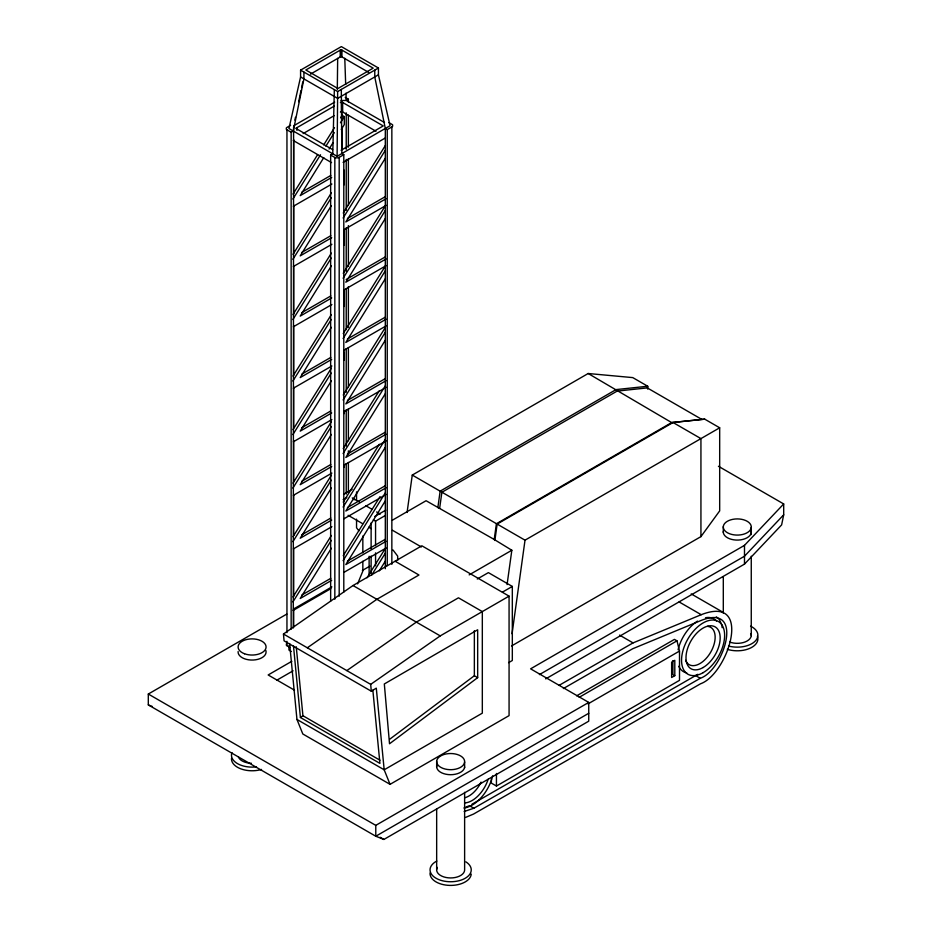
<?xml version="1.0" encoding="UTF-8"?>
<svg xmlns="http://www.w3.org/2000/svg" width="932" height="932" viewBox="0 0 932 932"><rect width="100%" height="100%" fill="white"/><g stroke="black" fill="none" stroke-linecap="round" stroke-linejoin="round"><path stroke-width="1.4" d="M337.104 156.308L337.652 91.546L378.427 68.001L378.427 74.828L390.054 125.738L337.104 156.308L288.955 128.523L300.582 76.972L300.582 70.145L341.357 46.6L378.427 68.001M337.302 89.402L337.675 58.367M293.603 127.09L293.277 627.993M407.074 512.507L412.259 475.075L588.174 373.511L632.77 377.611L647.717 386.244L647.717 389.11M507.078 584.597L511.831 550.253L494.216 539.477L496.395 523.761L671.657 422.58L704.732 419.155L719.679 427.788L719.679 510.876L700.934 536.622L511.517 645.969M512.064 633.748L525.019 540.176L719.679 427.788M718.421 466.268L783.696 503.956L783.696 514.813L781.622 524.902L744.493 564.116L545.698 678.892M294.873 120.123L295.467 117.292M298.683 101.728L301.024 90.416M301.607 87.596L302.784 81.934M647.251 387.898L647.717 386.244L616.052 389.599L440.137 491.164L437.865 507.544L439.694 507.998L441.873 492.282L617.124 391.102L647.251 387.898L701.773 419.377M357.597 583.898L362.839 571.118L362.839 561.285M323.777 157.625L300.209 195.627L331.699 177.441M329.101 149.038L332.899 142.911M341.263 129.431L344.304 124.527L344.304 116.617L342.126 115.358L340.588 117.828M331.373 205.611L300.209 255.881L331.699 237.695M385.347 158.207L345.819 221.956L386.128 198.691M331.373 265.865L300.209 316.123L331.699 297.937M385.347 218.461L345.819 282.21L386.128 258.933M331.373 327.318L300.209 377.588L331.699 359.403M385.347 278.703L345.819 342.452L386.128 319.187M331.373 380.873L300.209 431.143L331.699 412.958M385.347 340.168L345.819 403.917L386.128 380.64M331.373 434.428L300.209 484.687L331.699 466.513M331.373 487.984L300.209 538.242L331.699 520.068M385.347 447.278L345.819 511.027L386.128 487.751M331.373 548.226L300.209 598.495L331.699 580.31M385.347 500.834L345.819 564.582L386.128 541.306M379.266 570.885L385.347 561.076M293.021 194.112L317.579 154.735M323.707 144.891L334.46 127.672M292.893 199.064L320.515 154.77M325.885 146.149L334.332 132.612M340.46 122.768L344.304 116.617M293.021 254.366L331.384 192.842M292.893 259.317L331.256 197.782M343.232 213.067L385.429 145.392M343.104 218.018L385.347 150.262M293.021 314.62L331.384 253.085M292.893 319.56L331.256 258.036M343.232 273.309L385.429 205.634M343.104 278.26L385.312 210.492M293.021 376.074L331.384 314.55M292.893 381.025L331.256 319.49M343.232 333.563L385.429 265.888M343.104 338.514L385.3 270.828M293.021 429.629L331.384 368.105M292.893 434.58L331.256 373.045M343.232 395.028L385.429 327.342M343.104 399.968L385.3 332.293M293.021 483.184L331.384 421.648M292.893 488.123L331.256 426.6M343.232 448.572L379.301 390.741M343.104 453.523L385.347 385.778M293.021 536.739L331.384 475.203M292.893 541.678L331.256 480.155M343.232 502.127L379.301 444.296M343.104 507.078L385.347 439.333M293.021 596.981L331.384 535.457M292.893 601.932L331.256 540.409M343.232 555.682L380.058 496.616M343.104 560.633L385.312 492.853M367.022 577.782L385.429 548.249M371.495 575.347L385.3 553.2M286.823 614.072L148.304 694.037L148.304 704.907L375.782 836.237L383.879 839.452L588.744 721.182L588.744 702.413L530.599 668.838L744.493 545.348L783.696 503.956M783.696 514.813L744.493 556.218L539.407 674.617M389.669 739.262L474.353 675.735L474.353 630.754M477.673 677.646L389.518 743.783L384.322 683.971L477.673 629.776L477.673 677.646L474.353 675.735M471.942 804.234L697.882 674.279M464.206 811.504L473.852 808.242L700.27 678.298C724.048 670.201 745.425 602.258 700.549 620.689L632.7 648.754L563.359 688.55M372.847 690.111L379.93 763.401L300.407 717.489L302.923 715.729L296.248 646.738M390.054 784.348L384.182 769.809L376.295 688.142L371.297 691.206L284.074 640.843L283.456 634.016L353.007 585.529L421.847 545.791L509.07 596.142L509.07 715.625L390.054 784.348L302.818 733.985L296.959 719.457L289.619 643.511M307.327 647.787L376.866 599.311L418.957 575.009L395.098 561.227M346.82 670.597L416.359 622.11L458.451 597.808L482.322 611.59L482.322 713.155L384.182 769.809L296.959 719.457M371.297 691.206L370.68 684.368L440.23 635.892L509.07 596.142M341.112 49.629L305.824 69.993L337.908 88.517L373.184 68.141L341.112 49.629L341.112 56.456L310.461 74.152M290.621 125.319L287.161 127.311A3.472 2.004 0 0 0 286.299 128.127L286.334 129.268A2.703 1.561 0 0 0 286.951 129.828L291.145 132.239L293.277 131.016L303.914 78.894L303.914 72.067M378.427 74.828L337.652 98.373L300.582 76.972M293.708 125.773L334.681 102.124M334.204 106.143L295.77 128.336L332.642 149.621M340.401 102.555L341.59 101.868L383.25 125.925L341.089 150.262M348.37 102.112L348.37 99.2L346.226 100.435L341.054 100.574M303.156 133.567L334.204 115.65M340.401 112.061L341.59 111.374L376.004 131.249M330.65 601.163L330.65 155.05L332.782 153.815L334.332 89.623M330.65 155.05L334.833 157.473A2.703 1.561 0 0 0 335.8 157.823L337.768 157.846A3.472 2.004 0 0 0 339.19 157.345L343.792 154.689L343.792 592.076M374.769 70.11L374.769 76.948L385.312 128.476L387.246 129.606L391.848 126.938A3.507 2.027 0 0 0 392.57 126.344L392.675 124.993A2.703 1.561 0 0 0 392.057 124.434L388.924 122.616M343.093 162.354L385.312 137.983M301.817 192.19L330.79 175.461M293.37 206.275L331.874 184.035M347.426 218.519L385.219 196.699M301.817 252.444L330.79 235.714M343.943 229.738L386.186 205.355M293.37 266.517L331.874 244.289M346.168 279.495L385.219 256.952M301.817 312.686L330.79 295.957M343.943 289.98L386.186 265.597M293.37 326.771L331.874 304.531M347.426 339.015L385.219 317.195M301.817 374.151L330.79 357.422M343.943 350.234L386.186 325.851M293.37 388.225L331.874 365.996M347.426 400.48L385.219 378.66M301.817 427.706L330.79 410.977M343.943 411.688L386.186 387.304M293.37 441.78L331.874 419.551M347.426 454.035L385.219 432.215M301.817 481.25L330.79 464.532M386.128 434.195L345.819 457.472L385.312 393.7M343.943 465.243L386.186 440.859M293.37 495.335L331.874 473.107M343.593 494.251L352.121 489.323M343.151 499.622L346.809 497.513M347.426 507.591L385.219 485.77M301.817 534.805L330.79 518.076M343.943 518.798L386.186 494.414M293.37 548.89L331.874 526.662M374.781 516.479L385.743 510.142M373.336 519.87L375.561 521.139L385.3 515.513M392.419 520.173L426.075 500.729L494.216 539.477M347.426 561.146L385.219 539.325M301.817 595.059L330.79 578.329M343.943 572.353L386.186 547.969M293.37 609.144L331.874 586.904M293.114 610.437L330.883 588.628M362.373 570.454L369.922 566.085M291.844 661.277L268.148 674.966L294.489 690.181M276.874 680.162L293.102 670.795M469.18 574.881L511.831 550.253M477.277 579.028L488.38 572.621L512.32 586.438L512.32 660.497L508.616 662.64M502.441 592.135L512.32 586.438M576.64 695.843L674.442 639.375L676.982 640.843L679.51 651.06L679.51 680.337L496.441 786.037L491.374 783.113L491.374 778.884M579.18 697.311L676.982 640.843M148.304 694.037L375.782 825.368L588.744 702.413M587.976 703.916L679.51 651.06M588.744 713.283L375.782 836.237L375.782 825.368M674.803 675.665L671.634 677.494L671.634 662.139L674.803 660.31L674.803 675.665L672.904 674.57L672.904 660.602M559.13 685.335L633.049 642.905L701.225 614.701C753.941 594.057 728.02 674.034 700.538 683.785L473.514 814.079L465.464 817.469M465.86 807.17L469.425 805.679L473.852 808.242M704.732 419.155L671.657 422.58L588.174 373.511M148.304 704.907L152.359 706.514M341.112 56.456L368.711 72.393M300.582 70.145L337.652 91.546M345.224 97.394L348.37 99.2M384.508 122.535L346.226 100.435L345.982 93.165M343.792 154.689L341.846 153.57L341.31 89.437M293.277 140.511L331.547 162.611M691.218 593.917L723.139 612.347M679.125 601.944L701.225 614.701M412.259 475.075L525.019 540.176M695.831 675.735L700.27 678.298M619.547 635.1L633.049 642.905M352.273 497.909L359.577 502.127M365.659 505.633L371.74 509.152M376.598 511.959L380.256 514.068M392.477 530.285L421.38 546.967M348.114 515.291L362.711 523.726M368.792 527.232L371.227 528.642M353.007 585.529L440.23 635.892M283.456 634.016L370.68 684.368M286.648 643.546A3.507 2.027 0 0 0 286.45 643.767L286.334 645.119A2.703 1.561 0 0 0 286.951 645.678L290.097 647.495M291.425 651.503L288.955 650.082L288.955 645.794M302.923 715.729L379.965 760.209M380.105 837.274L383.879 839.452M716.277 616.763L719.329 619.489L721.846 624.941L722.172 627.702M392.966 549.95L397.673 556.124L397.673 560.33M358.913 530.867L356.548 527.78L356.548 519.159M494.24 539.348L494.88 540.455L497.14 524.075L673.055 422.511L700.934 438.611L700.934 536.622M293.452 645.631L300.407 717.489M344.782 58.262L345.679 84.439M751.262 527.372A13.992 8.085 0 0 1 729.721 533.803A13.992 8.085 0 0 1 730.863 519.811A13.992 8.085 0 0 1 751.262 527.372L751.262 534.595M751.262 556.241L751.262 635.636M744.493 545.348L744.493 564.116M723.302 526.615L723.302 532.393M723.302 577.141L723.302 613.221M496.441 773.49L496.441 786.037M464.625 761.98A13.992 8.085 0 0 1 443.084 768.411A13.992 8.085 0 0 1 444.226 754.431A13.992 8.085 0 0 1 464.625 761.98L464.625 767.758M464.625 792.293L464.625 870.243A13.992 8.085 0 0 1 448.164 877.816A13.992 8.085 0 0 1 437.306 867.401M436.665 761.223L436.665 767.001M436.665 808.86L436.665 869.474M391.848 126.938L391.848 564.326M387.246 129.606L387.246 565.538M385.312 128.476L385.312 568.718M375.561 521.139L375.561 545.663M375.561 552.874L375.561 565.852M371.122 522.91L371.122 548.878M371.122 556.089L371.122 573.39M369.119 556.276L369.119 574.939M362.839 536.005L362.839 552.862M356.548 491.886L356.548 500.496M348.37 115.184L348.37 147.151M348.37 158.778L348.37 205.285M348.37 225.626L348.37 266.307M348.37 286.66L348.37 327.342M348.37 347.683L348.37 386.92M348.37 408.717L348.37 440.685M348.37 450.855L348.37 453.768M348.37 462.482L348.37 492.993M346.226 112.854L346.226 149.237M346.226 159.419L346.226 210.352M346.226 227.816L346.226 271.468M346.226 288.932L346.226 329.672M346.226 348.591L346.226 392.244M346.226 409.707L346.226 446.078M346.226 463.542L346.226 494.1M344.304 170.172L344.304 184.769M344.304 230.425L344.304 245.023M344.304 290.668L344.304 297.366M344.304 298.578L344.304 306.477M344.304 352.133L344.304 360.032M344.304 410.954L344.304 413.587M344.304 464.509L344.304 467.142M342.661 102.497L342.661 112.003M341.939 50.107L341.939 56.934M341.916 111.817L341.916 117.63M341.916 127.824L341.916 149.644M341.59 101.868L341.59 111.374M340.203 50.153L340.203 56.98M339.19 157.345L339.19 596.189M334.833 157.473L334.833 599.218M296.947 127.649L296.947 130.364M293.708 139.649L293.708 193.483M293.708 205.133L293.708 253.155M293.708 266.249L293.708 314.27M293.708 325.909L293.708 375.386M293.708 387.025L293.708 427.765M293.708 440.871L293.708 481.611M293.708 494.706L293.708 535.446M293.708 548.552L293.708 596.573M293.708 608.212L293.708 627.131M291.145 132.239L291.145 629.205M286.951 129.828L286.951 632.607M286.951 641.321L286.951 645.678M265.76 650.256A13.992 8.085 0 0 1 253.248 660.031A13.992 8.085 0 0 1 238.103 651.596M464.625 767.001A13.992 8.085 0 0 1 448.164 774.574A13.992 8.085 0 0 1 437.306 764.158M750.959 530.285A13.992 8.085 0 0 1 738.459 540.059A13.992 8.085 0 0 1 723.302 531.624M251.419 763.296A13.992 8.085 0 0 1 238.406 756.947M353.356 498.643A8.598 4.963 -60 0 1 354.09 499.843M750.959 633.527A13.992 8.085 0 0 1 745.274 641.892A13.992 8.085 0 0 1 729.721 642.055M757.413 636.37A20.609 11.895 0 0 1 749.584 648.451A20.609 11.895 0 0 1 727.309 649.313M750.586 626.164A20.609 11.895 0 0 1 754.629 641.682A20.609 11.895 0 0 1 728.509 646.016M261.531 769.448A20.609 11.895 0 0 1 231.497 758.322M256.475 766.838A20.609 11.895 0 0 1 231.975 752.602M707.505 626.362A21.541 12.431 -60 0 1 709.73 653.775A21.541 12.431 -60 0 1 685.614 660.299M481.04 782.123A21.541 12.431 -60 0 1 465.033 797.687M686.733 672.857A30.453 17.58 -60 0 1 678.776 666.298M678.1 649.709A30.453 17.58 -60 0 1 697.486 621.096M705.524 617.718A30.453 17.58 -60 0 1 716.533 621.085M488.158 779.21A24.826 14.33 -60 0 1 464.719 802.918M492.667 775.82A30.453 17.58 -60 0 1 463.915 807.997M471.231 874.076A20.609 11.895 0 0 1 449.678 885.4A20.609 11.895 0 0 1 430.06 872.958M465.883 861.855A20.609 11.895 0 0 1 464.509 878.655A20.609 11.895 0 0 1 435.407 877.862A20.609 11.895 0 0 1 436.782 861.063M244.522 653.763A13.992 8.085 0 0 0 266.063 647.344A13.992 8.085 0 0 0 245.664 639.783A13.992 8.085 0 0 0 244.522 653.763M703.124 667.522A24.15 13.945 -60 0 0 717.861 629.391A24.15 13.945 -60 0 0 688.27 646.54A24.15 13.945 -60 0 0 703.124 667.522M703.136 672.659A30.453 17.58 -60 0 0 721.717 624.58A30.453 17.58 -60 0 0 684.414 646.214A30.453 17.58 -60 0 0 703.136 672.659"/></g></svg>
